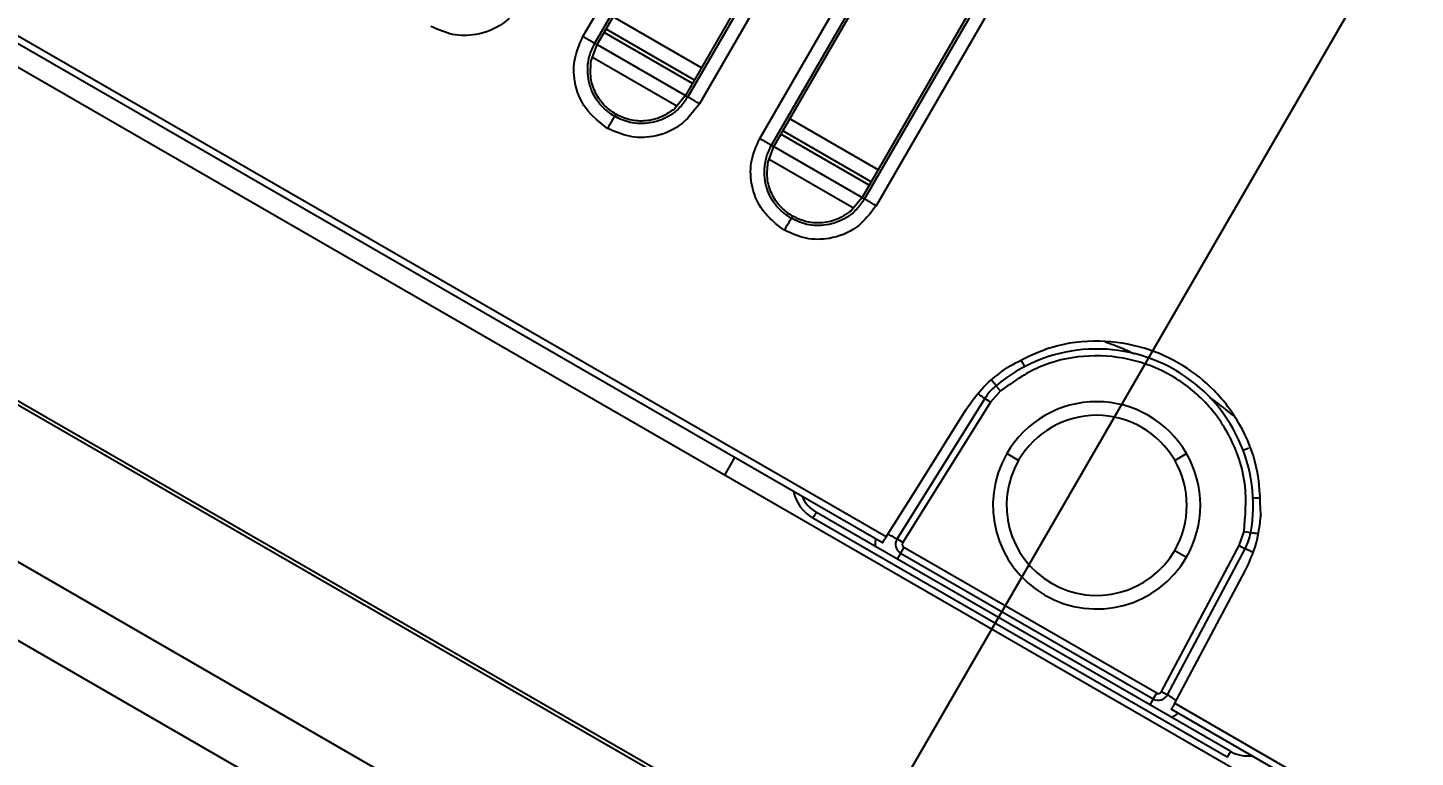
# Model space of a CAD drawing. Header units: millimetres. Extents: x 3916 to 10869, y 6515 to 11511.
# Drawn here: x 7118.34 to 7138.74, y 10246.63 to 10257.36 of the extents above; entities that cross this region are included whole.
import ezdxf

# ---------------------------------------------------------------- set-up
doc = ezdxf.new("R2010")
doc.units = ezdxf.units.MM
doc.header["$LTSCALE"] = 50
doc.header["$PDSIZE"] = -1
doc.linetypes.add('CENTERX2', pattern=[20.32, 12.7, -2.54, 2.54, -2.54])
doc.layers.add('CENTER_LINE', color=1, linetype='CENTERX2')
doc.layers.add('dim', color=4, linetype='Continuous', lineweight=18)
doc.styles.add('SLDTEXTSTYLE0', font='GULIM.TTC')
doc.dimstyles.new('ISO-25', dxfattribs={"dimtxt": 2.5, "dimasz": 2.5, "dimexe": 1.25, "dimexo": 0.625, "dimtad": 1, "dimtxsty": 'SLDTEXTSTYLE0', "dimcen": 2.5, "dimadec": 0, "dimazin": 0, "dimtfac": 1, "dimtmove": 0, "dimatfit": 3, "dimfxl": 0, "dimarcsym": 0})

# ---------------------------------------------------------------- blocks, each defined once
blk = doc.blocks.new('*D26')
at = {"layer": 'Defpoints', "color": 0}
for p in [(7076.309, 10374.327), (7115.34, 8872.803), (7170.485, 8777.288), (7168.471, 8417.732), (7076.309, 7240.741)]:
    blk.add_point(p, dxfattribs=at)
at = {"layer": 'dim', "color": 0, "lineweight": -2, "ltscale": 2}
blk.add_line((7176.735, 8766.463), (7354.177, 8459.124), dxfattribs=at)
blk.add_arc((7076.309, 8940.406), 530.736, 275.39976, 294.60024, dxfattribs=at)
at = {"layer": 'dim', "color": 0}
for points in [[(7301.069, 8450.437), (7293.425, 8465.247), (7341.677, 8480.775)], [(7125.861, 8420.349), (7126.646, 8403.701), (7076.309, 8409.669)]]:
    blk.add_solid(points, dxfattribs=at)
at = {"layer": 'dim', "color": 0, "insert": (7203.612, 8465.304), "char_height": 50, "attachment_point": 5, "rotation": 15, "style": 'SLDTEXTSTYLE0'}
blk.add_mtext('30%%d', dxfattribs=at)
blk = doc.blocks.new('*D35')
at = {"layer": 'Defpoints', "color": 0}
for p in [(7142.913, 10266.529), (7360.887, 10266.529), (7076.309, 9545.787)]:
    blk.add_point(p, dxfattribs=at)
at = {"layer": 'dim', "color": 0, "lineweight": -2, "ltscale": 2}
for p, q in [((7155.413, 10266.529), (7385.887, 10266.529)), ((7360.887, 9595.787), (7360.887, 10216.529)), ((7088.809, 9545.787), (7385.887, 9545.787))]:
    blk.add_line(p, q, dxfattribs=at)
at = {"layer": 'dim', "color": 0}
for points in [[(7369.22, 10216.529), (7352.554, 10216.529), (7360.887, 10266.529)], [(7352.554, 9595.787), (7369.22, 9595.787), (7360.887, 9545.787)]]:
    blk.add_solid(points, dxfattribs=at)
at = {"layer": 'dim', "color": 0, "insert": (7318.637, 9906.158), "char_height": 50, "attachment_point": 5, "rotation": 90, "style": 'SLDTEXTSTYLE0'}
blk.add_mtext('720,74', dxfattribs=at)
blk = doc.blocks.new('*D37')
at = {"layer": 'Defpoints', "color": 0}
for p in [(7269.115, 10680.896), (7076.309, 10374.327), (7170.485, 10314.286), (7115.34, 10218.771), (7076.309, 7240.741)]:
    blk.add_point(p, dxfattribs=at)
at = {"layer": 'dim', "color": 0, "lineweight": -2, "ltscale": 2}
for p, q in [((7076.309, 10386.827), (7076.309, 10739.893)), ((7176.735, 10325.111), (7370.672, 10661.019))]:
    blk.add_line(p, q, dxfattribs=at)
blk.add_arc((7076.309, 10151.168), 563.725, 65.08356, 84.91644, dxfattribs=at)
at = {"layer": 'dim', "color": 0}
for points in [[(7126.63, 10721.001), (7125.891, 10704.351), (7076.309, 10714.893)], [(7309.962, 10655.029), (7317.647, 10669.818), (7358.172, 10639.368)]]:
    blk.add_solid(points, dxfattribs=at)
at = {"layer": 'dim', "color": 0, "insert": (7232.274, 10733.235), "char_height": 50, "attachment_point": 5, "rotation": 345, "style": 'SLDTEXTSTYLE0'}
blk.add_mtext('30%%d', dxfattribs=at)
blk = doc.blocks.new('*D39')
at = {"layer": 'Defpoints', "color": 0}
for p in [(7142.913, 10504.327), (7142.913, 10266.529), (7076.309, 9817.851)]:
    blk.add_point(p, dxfattribs=at)
at = {"layer": 'dim', "color": 0, "lineweight": -2, "ltscale": 2}
for p, q in [((7076.309, 9830.351), (7076.309, 10529.327)), ((7142.913, 10279.029), (7142.913, 10529.327)), ((7026.309, 10504.327), (6976.309, 10504.327)), ((7076.309, 10504.327), (7142.913, 10504.327)), ((7192.913, 10504.327), (7399.013, 10504.327))]:
    blk.add_line(p, q, dxfattribs=at)
at = {"layer": 'dim', "color": 0}
for points in [[(7026.309, 10495.994), (7026.309, 10512.66), (7076.309, 10504.327)], [(7192.913, 10512.66), (7192.913, 10495.994), (7142.913, 10504.327)]]:
    blk.add_solid(points, dxfattribs=at)
at = {"layer": 'dim', "color": 0, "insert": (7320.963, 10546.577), "char_height": 50, "attachment_point": 5, "style": 'SLDTEXTSTYLE0'}
blk.add_mtext('66,6', dxfattribs=at)
blk = doc.blocks.new('*D40')
at = {"layer": 'Defpoints', "color": 0}
for p in [(7076.309, 10504.327), (7009.706, 10266.529), (7076.309, 9776.781)]:
    blk.add_point(p, dxfattribs=at)
at = {"layer": 'dim', "color": 0, "lineweight": -2, "ltscale": 2}
for p, q in [((7009.706, 10279.029), (7009.706, 10529.327)), ((7076.309, 9789.281), (7076.309, 10529.327)), ((7009.706, 10504.327), (6728.333, 10504.327)), ((6959.706, 10504.327), (6909.706, 10504.327)), ((7009.706, 10504.327), (7076.309, 10504.327)), ((7126.309, 10504.327), (7176.309, 10504.327))]:
    blk.add_line(p, q, dxfattribs=at)
at = {"layer": 'dim', "color": 0}
for points in [[(6959.706, 10495.994), (6959.706, 10512.66), (7009.706, 10504.327)], [(7126.309, 10512.66), (7126.309, 10495.994), (7076.309, 10504.327)]]:
    blk.add_solid(points, dxfattribs=at)
at = {"layer": 'dim', "color": 0, "insert": (6806.383, 10546.577), "char_height": 50, "attachment_point": 5, "style": 'SLDTEXTSTYLE0'}
blk.add_mtext('66,6', dxfattribs=at)

msp = doc.modelspace()

# ---------------------------------------------------------------- linework, layer by layer
at = {"color": 7, "linetype": 'Continuous', "lineweight": 25}
for p, q in [((7130.963, 10249.871), (7105.131, 10264.785)), ((7130.911, 10249.786), (7105.082, 10264.699)), ((7126.506, 10257.235), (7130.755, 10264.597)), ((7126.68, 10257.136), (7130.929, 10264.499)), ((7160.985, 10232.077), (7104.932, 10264.439)), ((7132.298, 10263.708), (7128.046, 10256.348)), ((7132.47, 10263.606), (7128.219, 10256.246)), ((7098.157, 10263.385), (7162.961, 10225.97)), ((7129.104, 10255.735), (7133.353, 10263.097)), ((7129.278, 10255.636), (7133.527, 10262.999)), ((7094.059, 10262.287), (7164.059, 10221.872)), ((7134.896, 10262.208), (7130.645, 10254.848)), ((7135.068, 10262.106), (7130.817, 10254.746)), ((7097.157, 10261.653), (7161.961, 10224.238)), ((7126.714, 10257.117), (7129.24, 10261.487)), ((7158.86, 10228.396), (7102.806, 10260.758)), ((7130.535, 10260.74), (7128.013, 10256.367)), ((7129.312, 10255.617), (7131.838, 10259.987)), ((7133.133, 10259.24), (7130.611, 10254.867)), ((7128.248, 10256.774), (7126.949, 10257.524)), ((7128.116, 10256.546), (7126.817, 10257.296)), ((7128.144, 10256.595), (7126.846, 10257.345)), ((7126.626, 10256.879), (7126.714, 10257.117)), ((7126.68, 10257.136), (7126.714, 10257.117)), ((7126.714, 10257.117), (7128.013, 10256.367)), ((7126.645, 10256.932), (7127.886, 10256.215)), ((7128.013, 10256.367), (7127.851, 10256.172)), ((7128.013, 10256.367), (7128.046, 10256.348)), ((7126.988, 10256.092), (7126.969, 10256.059)), ((7130.846, 10255.274), (7129.547, 10256.024)), ((7130.714, 10255.046), (7129.416, 10255.796)), ((7130.742, 10255.095), (7129.444, 10255.845)), ((7129.224, 10255.379), (7129.312, 10255.617)), ((7129.278, 10255.636), (7129.312, 10255.617)), ((7129.312, 10255.617), (7130.611, 10254.867)), ((7129.243, 10255.432), (7130.485, 10254.715)), ((7130.611, 10254.867), (7130.449, 10254.672)), ((7130.611, 10254.867), (7130.645, 10254.848)), ((7129.586, 10254.592), (7129.567, 10254.559)), ((7132.642, 10252.021), (7132.577, 10252.097)), ((7132.414, 10251.909), (7131.123, 10249.843)), ((7132.499, 10251.856), (7131.208, 10249.79)), ((7132.499, 10251.856), (7132.414, 10251.909)), ((7132.642, 10252.021), (7132.499, 10251.856)), ((7131.441, 10250.635), (7132.134, 10251.744)), ((7128.735, 10251.043), (7128.585, 10250.783)), ((7132.91, 10250.999), (7132.737, 10251.099)), ((7135.205, 10250.999), (7135.378, 10251.099)), ((7130.963, 10249.871), (7131.441, 10250.635)), ((7136.028, 10246.716), (7129.937, 10250.233)), ((7135.978, 10246.63), (7129.887, 10250.147)), ((7131.208, 10249.79), (7131.123, 10249.843)), ((7136.153, 10249.746), (7136.224, 10249.953)), ((7136.224, 10249.953), (7136.322, 10249.935)), ((7131.175, 10249.634), (7131.125, 10249.547)), ((7131.225, 10249.72), (7131.175, 10249.634)), ((7131.175, 10249.634), (7131.175, 10249.634)), ((7131.175, 10249.634), (7134.89, 10247.489)), ((7131.225, 10249.72), (7134.94, 10247.576)), ((7135.009, 10247.596), (7136.153, 10249.746)), ((7135.097, 10247.549), (7136.241, 10249.699)), ((7135.205, 10249.674), (7135.378, 10249.574)), ((7136.153, 10249.746), (7136.241, 10249.699)), ((7136.238, 10249.374), (7135.201, 10247.424)), ((7134.94, 10247.576), (7134.89, 10247.489)), ((7135.009, 10247.596), (7135.097, 10247.549)), ((7134.89, 10247.489), (7134.84, 10247.402)), ((7161.185, 10232.422), (7135.201, 10247.424)), ((7161.135, 10232.336), (7135.154, 10247.336)), ((7135.978, 10246.63), (7136.028, 10246.716))]:
    msp.add_line(p, q, dxfattribs=at)
for centre, radius, start, end in [((7134.058, 10250.337), 2.3, 349.9418, 130.0582), ((7134.689, 10252.859), 0.3, 240, 255.9424), ((7133.092, 10251.485), 0.8, 130.0582, 148), ((7134.058, 10250.337), 1.525, 30, 150), ((7134.058, 10250.337), 1.325, 30, 150), ((7134.058, 10250.337), 1.525, 150, 330), ((7134.058, 10250.337), 1.525, 330, 30), ((7134.058, 10250.337), 1.325, 150, 330), ((7134.058, 10250.337), 1.325, 330, 30), ((7130.187, 10250.666), 0.6, 191.8103, 240), ((7130.187, 10250.666), 0.5, 203.1301, 240), ((7131.25, 10249.764), 0.15, 148, 240), ((7135.534, 10250.075), 0.8, 332, 349.9418), ((7134.965, 10247.619), 0.15, 240, 332), ((7136.278, 10247.149), 0.5, 240, 276.8699)]:
    msp.add_arc(centre, radius, start, end, dxfattribs=at)
for points, knots in [([(7125.621, 10257.746), (7125.532, 10257.63), (7125.355, 10257.397), (7124.963, 10257.248), (7124.584, 10257.243), (7124.375, 10257.337), (7124.27, 10257.384)], [0, 0, 0, 0, 0.2796327, 0.5592479, 0.7796227, 1, 1, 1, 1]), ([(7126.868, 10255.884), (7126.752, 10255.973), (7126.519, 10256.151), (7126.37, 10256.542), (7126.365, 10256.921), (7126.459, 10257.13), (7126.506, 10257.235)], [0, 0, 0, 0, 0.2796281, 0.5592426, 0.779619, 1, 1, 1, 1]), ([(7126.969, 10256.059), (7126.902, 10256.107), (7126.756, 10256.21), (7126.634, 10256.415), (7126.579, 10256.614), (7126.57, 10256.786), (7126.598, 10256.967), (7126.652, 10257.079), (7126.68, 10257.136)], [0, 0, 0, 0, 0.198645, 0.431036, 0.560504, 0.69849, 0.84499, 1, 1, 1, 1]), ([(7126.988, 10256.092), (7126.932, 10256.131), (7126.814, 10256.212), (7126.685, 10256.397), (7126.604, 10256.628), (7126.619, 10256.793), (7126.626, 10256.879)], [0, 0, 0, 0, 0.222236, 0.463008, 0.722277, 1, 1, 1, 1]), ([(7128.046, 10256.348), (7128.011, 10256.295), (7127.941, 10256.191), (7127.798, 10256.076), (7127.645, 10255.999), (7127.445, 10255.947), (7127.206, 10255.95), (7127.044, 10256.025), (7126.969, 10256.059)], [0, 0, 0, 0, 0.15501, 0.30151, 0.439495, 0.568963, 0.801355, 1, 1, 1, 1]), ([(7128.219, 10256.246), (7128.13, 10256.13), (7127.953, 10255.897), (7127.561, 10255.748), (7127.182, 10255.743), (7126.973, 10255.837), (7126.868, 10255.884)], [0, 0, 0, 0, 0.279632, 0.559248, 0.779623, 1, 1, 1, 1]), ([(7127.851, 10256.172), (7127.78, 10256.123), (7127.644, 10256.028), (7127.404, 10255.982), (7127.179, 10256.001), (7127.05, 10256.063), (7126.988, 10256.092)], [0, 0, 0, 0, 0.277723, 0.536992, 0.777764, 1, 1, 1, 1]), ([(7126.868, 10255.884), (7126.883, 10255.91), (7126.912, 10255.96), (7126.945, 10256.017), (7126.965, 10256.052), (7126.968, 10256.057), (7126.969, 10256.059)], [0, 0, 0, 0, 0.279615, 0.559262, 0.77963, 1, 1, 1, 1]), ([(7129.466, 10254.384), (7129.35, 10254.473), (7129.117, 10254.651), (7128.968, 10255.042), (7128.963, 10255.421), (7129.057, 10255.63), (7129.104, 10255.735)], [0, 0, 0, 0, 0.279628, 0.559243, 0.779619, 1, 1, 1, 1]), ([(7129.567, 10254.559), (7129.5, 10254.607), (7129.354, 10254.71), (7129.232, 10254.915), (7129.177, 10255.114), (7129.168, 10255.286), (7129.196, 10255.467), (7129.25, 10255.579), (7129.278, 10255.636)], [0, 0, 0, 0, 0.198645, 0.431036, 0.560504, 0.69849, 0.84499, 1, 1, 1, 1]), ([(7129.586, 10254.592), (7129.53, 10254.631), (7129.412, 10254.712), (7129.283, 10254.897), (7129.202, 10255.128), (7129.217, 10255.293), (7129.224, 10255.379)], [0, 0, 0, 0, 0.222236, 0.463008, 0.722277, 1, 1, 1, 1]), ([(7130.817, 10254.746), (7130.728, 10254.63), (7130.551, 10254.397), (7130.159, 10254.248), (7129.78, 10254.243), (7129.571, 10254.337), (7129.466, 10254.384)], [0, 0, 0, 0, 0.279632, 0.559248, 0.779623, 1, 1, 1, 1]), ([(7130.645, 10254.848), (7130.609, 10254.795), (7130.539, 10254.691), (7130.396, 10254.576), (7130.243, 10254.499), (7130.043, 10254.447), (7129.804, 10254.45), (7129.642, 10254.525), (7129.567, 10254.559)], [0, 0, 0, 0, 0.15501, 0.30151, 0.439495, 0.568963, 0.801355, 1, 1, 1, 1]), ([(7129.466, 10254.384), (7129.481, 10254.41), (7129.51, 10254.46), (7129.543, 10254.517), (7129.563, 10254.552), (7129.566, 10254.557), (7129.567, 10254.559)], [0, 0, 0, 0, 0.279615, 0.559262, 0.77963, 1, 1, 1, 1]), ([(7130.449, 10254.672), (7130.378, 10254.623), (7130.242, 10254.528), (7130.002, 10254.482), (7129.777, 10254.501), (7129.648, 10254.563), (7129.586, 10254.592)], [0, 0, 0, 0, 0.277723, 0.536992, 0.777764, 1, 1, 1, 1]), ([(7136.469, 10250.2), (7136.462, 10250.438), (7136.449, 10250.899), (7136.19, 10251.528), (7135.813, 10252.032), (7135.331, 10252.419), (7134.753, 10252.68), (7134.089, 10252.782), (7133.377, 10252.701), (7132.952, 10252.473), (7132.733, 10252.356)], [0, 0, 0, 0, 0.133323, 0.258731, 0.376214, 0.485763, 0.604265, 0.729477, 0.861391, 1, 1, 1, 1]), ([(7134.539, 10252.599), (7134.539, 10252.599), (7134.538, 10252.599), (7134.534, 10252.602), (7134.514, 10252.61), (7134.457, 10252.634), (7134.345, 10252.681), (7134.246, 10252.716), (7134.184, 10252.738)], [0, 0, 0, 0, 0.0168335, 0.0354784, 0.0823138, 0.2279502, 0.5206551, 1, 1, 1, 1]), ([(7132.998, 10252.378), (7132.998, 10252.38), (7132.996, 10252.382), (7132.986, 10252.403), (7132.973, 10252.428), (7132.961, 10252.45), (7132.957, 10252.458)], [0, 0, 0, 0, 0.289876, 0.567284, 0.832288, 1, 1, 1, 1]), ([(7132.516, 10252.178), (7132.523, 10252.169), (7132.548, 10252.139), (7132.572, 10252.108), (7132.575, 10252.101), (7132.577, 10252.097)], [0, 0, 0, 0, 0.16005, 0.580024, 1, 1, 1, 1]), ([(7132.317, 10251.976), (7132.326, 10251.971), (7132.362, 10251.947), (7132.403, 10251.919), (7132.41, 10251.912), (7132.414, 10251.909)], [0, 0, 0, 0, 0.133226, 0.566613, 1, 1, 1, 1]), ([(7135.71, 10251.936), (7135.722, 10251.925), (7135.742, 10251.906), (7135.766, 10251.891), (7135.776, 10251.885)], [0, 0, 0, 0, 0.559905, 1, 1, 1, 1]), ([(7135.776, 10251.885), (7135.776, 10251.885), (7135.777, 10251.885), (7135.781, 10251.881), (7135.798, 10251.869), (7135.892, 10251.798), (7135.984, 10251.721), (7136.061, 10251.657)], [0, 0, 0, 0, 0.017668, 0.037187, 0.086079, 0.237828, 1, 1, 1, 1]), ([(7136.209, 10251.151), (7136.213, 10251.152), (7136.222, 10251.154), (7136.273, 10251.172), (7136.296, 10251.181)], [0, 0, 0, 0, 0.549157, 1, 1, 1, 1]), ([(7136.446, 10250.445), (7136.437, 10250.444), (7136.412, 10250.443), (7136.383, 10250.442), (7136.36, 10250.441), (7136.357, 10250.44), (7136.355, 10250.44)], [0, 0, 0, 0, 0.1713015, 0.4347354, 0.7109465, 1, 1, 1, 1]), ([(7130.806, 10249.722), (7130.804, 10249.76), (7130.801, 10249.801), (7130.81, 10249.841), (7130.811, 10249.844)], [0, 0, 0, 0, 0.925527, 1, 1, 1, 1]), ([(7130.911, 10249.786), (7130.911, 10249.787), (7130.912, 10249.789), (7130.92, 10249.801), (7130.93, 10249.817), (7130.94, 10249.832), (7130.951, 10249.85), (7130.959, 10249.864), (7130.963, 10249.871)], [0, 0, 0, 0, 0.199312, 0.431928, 0.561339, 0.699157, 0.845379, 1, 1, 1, 1]), ([(7131.123, 10249.843), (7131.12, 10249.844), (7131.115, 10249.846), (7131.083, 10249.863), (7131.045, 10249.883), (7131.009, 10249.903), (7130.99, 10249.913)], [0, 0, 0, 0, 0.332942, 0.531738, 0.751642, 1, 1, 1, 1]), ([(7136.322, 10249.935), (7136.327, 10249.935), (7136.337, 10249.936), (7136.395, 10249.927), (7136.423, 10249.923)], [0, 0, 0, 0, 0.529282, 1, 1, 1, 1]), ([(7136.241, 10249.699), (7136.246, 10249.698), (7136.255, 10249.695), (7136.3, 10249.674), (7136.339, 10249.654), (7136.348, 10249.649)], [0, 0, 0, 0, 0.433387, 0.866774, 1, 1, 1, 1]), ([(7135.224, 10247.468), (7135.206, 10247.48), (7135.171, 10247.501), (7135.135, 10247.524), (7135.104, 10247.543), (7135.1, 10247.546), (7135.097, 10247.549)], [0, 0, 0, 0, 0.248359, 0.468272, 0.667073, 1, 1, 1, 1]), ([(7135.201, 10247.424), (7135.197, 10247.417), (7135.19, 10247.403), (7135.18, 10247.384), (7135.171, 10247.368), (7135.162, 10247.352), (7135.156, 10247.339), (7135.155, 10247.337), (7135.154, 10247.336)], [0, 0, 0, 0, 0.154621, 0.300843, 0.438661, 0.568072, 0.800688, 1, 1, 1, 1]), ([(7135.254, 10247.279), (7135.241, 10247.269), (7135.21, 10247.243), (7135.173, 10247.225), (7135.151, 10247.214)], [0, 0, 0, 0, 0.399148, 1, 1, 1, 1])]:
    msp.add_open_spline(points, degree=3, knots=knots, dxfattribs=at)
for points in [[(7126.506, 10257.235), (7126.529, 10257.222), (7126.573, 10257.196), (7126.63, 10257.164), (7126.671, 10257.141), (7126.677, 10257.138), (7126.68, 10257.136)], [(7128.219, 10256.246), (7128.196, 10256.259), (7128.152, 10256.285), (7128.095, 10256.318), (7128.055, 10256.342), (7128.049, 10256.346), (7128.046, 10256.348)], [(7129.104, 10255.735), (7129.127, 10255.722), (7129.171, 10255.696), (7129.228, 10255.664), (7129.269, 10255.641), (7129.275, 10255.638), (7129.278, 10255.636)], [(7130.817, 10254.746), (7130.794, 10254.759), (7130.75, 10254.785), (7130.693, 10254.818), (7130.653, 10254.842), (7130.647, 10254.846), (7130.645, 10254.848)], [(7136.224, 10249.953), (7136.243, 10250.177), (7136.282, 10250.625), (7136.081, 10251.281), (7135.706, 10251.846), (7135.175, 10252.272), (7134.54, 10252.519), (7133.863, 10252.561), (7133.195, 10252.408), (7132.826, 10252.15), (7132.642, 10252.021)], [(7132.134, 10251.744), (7132.217, 10251.862), (7132.384, 10252.099), (7132.617, 10252.271), (7132.733, 10252.356)], [(7129.887, 10250.147), (7129.893, 10250.158), (7129.906, 10250.181), (7129.923, 10250.209), (7129.934, 10250.23), (7129.936, 10250.232), (7129.937, 10250.233)], [(7136.469, 10250.2), (7136.453, 10250.056), (7136.42, 10249.768), (7136.299, 10249.506), (7136.238, 10249.374)], [(7131.208, 10249.79), (7131.206, 10249.787), (7131.203, 10249.781), (7131.201, 10249.772), (7131.2, 10249.761), (7131.201, 10249.752), (7131.205, 10249.742), (7131.21, 10249.733), (7131.217, 10249.726), (7131.222, 10249.722), (7131.225, 10249.72)], [(7134.94, 10247.576), (7134.943, 10247.574), (7134.949, 10247.571), (7134.959, 10247.569), (7134.969, 10247.569), (7134.979, 10247.571), (7134.988, 10247.574), (7134.997, 10247.58), (7135.004, 10247.587), (7135.007, 10247.593), (7135.009, 10247.596)]]:
    msp.add_open_spline(points, degree=3, dxfattribs=at)
at = {"layer": 'CENTER_LINE'}
msp.add_line((7170.485, 10314.286), (7115.34, 10218.771), dxfattribs=at)

# ---------------------------------------------------------------- dimensions: what is measured, and where the dimension line sits
at = {"layer": 'dim', "ltscale": 2}
dim = msp.add_angular_dim_2l(base=(7269.115, 10680.896), line1=((7076.309, 7240.741), (7076.309, 10374.327)), line2=((7170.485, 10314.286), (7115.34, 10218.771)), dimstyle='ISO-25', override={"dimscale": 20}, dxfattribs=at)
dim.commit()
dim.dimension.update_dxf_attribs({"geometry": '*D37', "text_midpoint": (7222.212, 10695.685), "dimtype": 162})
dim = msp.add_linear_dim(base=(7076.309, 10504.327), p1=(7009.706, 10266.529), p2=(7076.309, 9776.781), dimstyle='ISO-25', override={"dimscale": 20}, dxfattribs=at)
dim.commit()
dim.dimension.update_dxf_attribs({"geometry": '*D40', "text_midpoint": (6806.383, 10504.327), "dimtype": 160})
dim = msp.add_linear_dim(base=(7142.913, 10504.327), p1=(7076.309, 9817.851), p2=(7142.913, 10266.529), dimstyle='ISO-25', override={"dimscale": 20}, dxfattribs=at)
dim.commit()
dim.dimension.update_dxf_attribs({"geometry": '*D39', "text_midpoint": (7320.963, 10546.577)})
dim = msp.add_angular_dim_2l(base=(7168.471, 8417.732), line1=((7170.485, 8777.288), (7115.34, 8872.803)), line2=((7076.309, 7240.741), (7076.309, 10374.327)), dimstyle='ISO-25', override={"dimscale": 20}, dxfattribs=at)
dim.commit()
dim.dimension.update_dxf_attribs({"geometry": '*D26', "text_midpoint": (7203.612, 8465.304)})
dim = msp.add_linear_dim(base=(7360.887, 10266.529), p1=(7076.309, 9545.787), p2=(7142.913, 10266.529), angle=90, dimstyle='ISO-25', override={"dimscale": 20}, dxfattribs=at)
dim.commit()
dim.dimension.update_dxf_attribs({"geometry": '*D35', "text_midpoint": (7318.637, 9906.158)})

doc.saveas('drawing.dxf')
